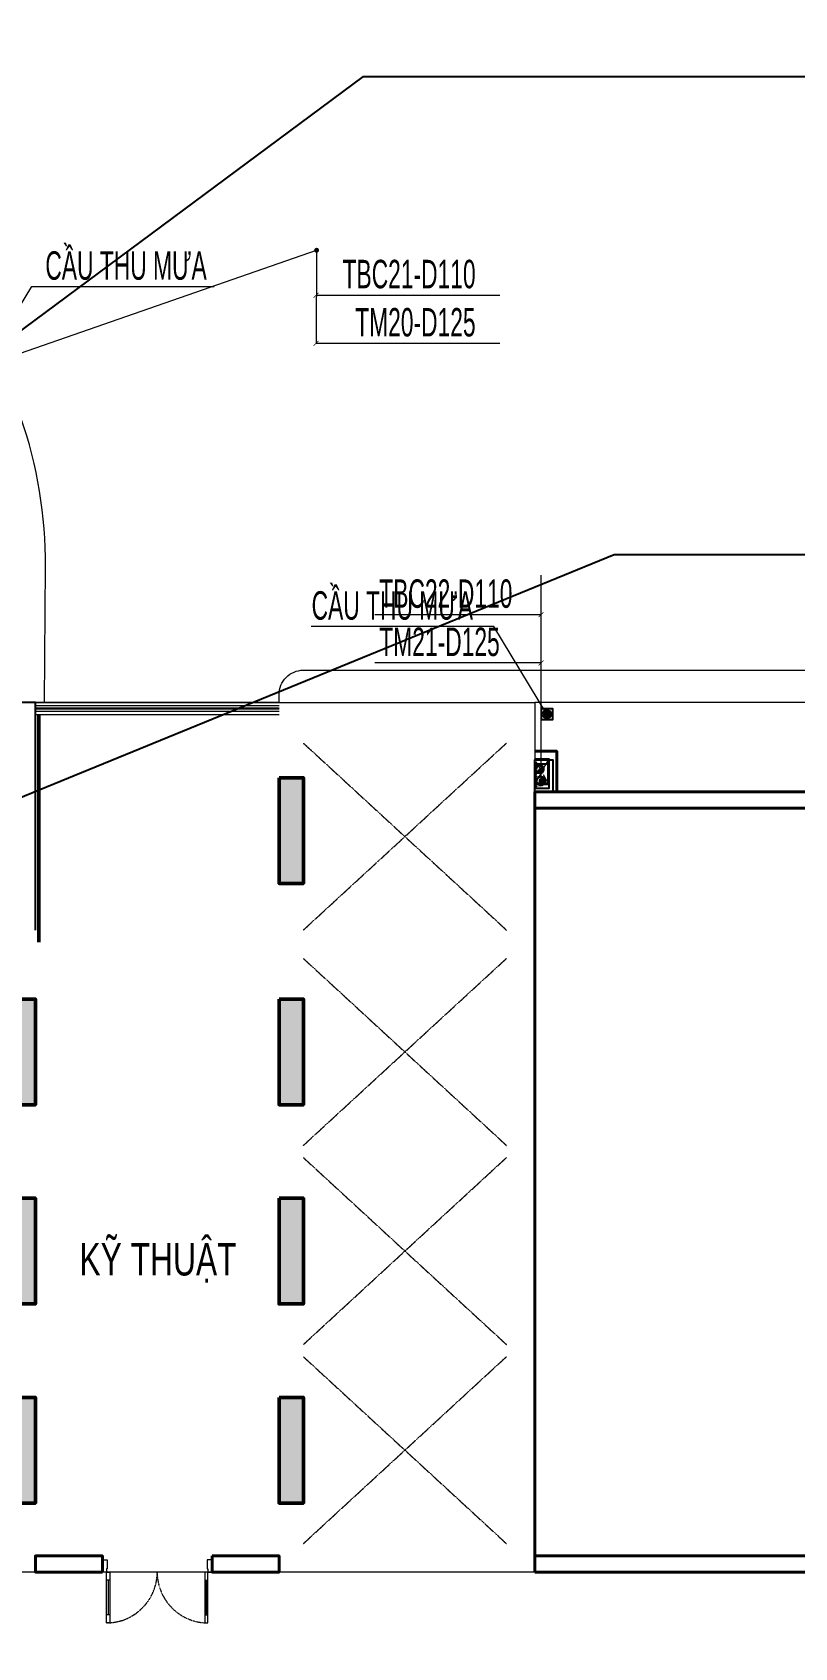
# Model space of a CAD drawing. Header units: millimetres. Extents: x -361340115 to 361596335, y -276742102 to 277032639.
# Drawn here: x 141574 to 150962, y 27635 to 47513 of the extents above; entities that cross this region are included whole.
import ezdxf
from ezdxf.lldxf.tags import DXFTag

# ---------------------------------------------------------------- set-up
doc = ezdxf.new("R2010")
doc.units = ezdxf.units.MM
doc.header["$MEASUREMENT"] = 0
doc.linetypes.add('HIDDEN', pattern=[0.375, 0.25, -0.125])
doc.linetypes.add('Xref_ST_MBDV Cot vach 30.7.2022$0$HIDDEN2', pattern=[0.1875, 0.125, -0.0625])
for name, color, linetype in [('A-LANDSCAPE', 83, 'Continuous'), ('Hydraulic - Thep V', 9, 'Continuous'), ('KT-Net manh', 139, 'Continuous'), ('NDT text', 231, 'Continuous'), ('NDT Thiet bi', 40, 'Continuous'), ('Xref_ST_MBDV Cot vach 30.7.2022$0$KT-Net manh', 139, 'Continuous'), ('Xref_ST_MBDV Cot vach 30.7.2022$0$KT-Text', 7, 'Continuous'), ('Xref_ST_MBDV Cot vach 30.7.2022$0$ST_MBDV Cot vach 220803$0$Xref_ST_MBDV Cot vach 30.7.2022$0$KT-Tuong', 1, 'Continuous'), ('ống thông hơi', 31, 'TH')]:
    doc.layers.add(name, color=color, linetype=linetype)
doc.layers.add('A-REVCLOUD', color=7, linetype='Continuous', true_color=0xfa291e)
for name, color, linetype, lineweight in [('AUDIT_I_220808132811-11', 7, 'Continuous', 9), ('KT-Kich thuoc', 159, 'Continuous', 18), ('KT-lomo nuoc', 3, 'HIDDEN', 5), ('KT-Net cat', 1, 'Continuous', 40), ('KT-Net cot', 2, 'Continuous', 50), ('KT-Net thay', 7, 'Continuous', 15), ('SPE-MEP-HVAC', 140, 'Continuous', 0), ('Text _H2H', 7, 'Continuous', 18), ('Xref_ST_MBDV Cot vach 30.7.2022$0$CUA', 37, 'Continuous', 13), ('Xref_ST_MBDV Cot vach 30.7.2022$0$KT-Net cua', 87, 'Continuous', 9), ('Xref_ST_MBDV Cot vach 30.7.2022$0$KT-Net thay', 7, 'Continuous', 15)]:
    doc.layers.add(name, color=color, linetype=linetype, lineweight=lineweight)
doc.layers.add('MEP', color=130, linetype='Continuous', plot=False)
doc.styles.get("Standard").update_dxf_attribs({"font": 'arial.ttf'})
doc.styles.add('TEXTKT', font='hoatbif.shx', dxfattribs={"width": 0.8})
doc.styles.add('uv-abc', font='uv-abc.shx', dxfattribs={"width": 0.85, "height": 150})
doc.styles.add('Xref_ST_MBDV Cot vach 30.7.2022$0$Arial', font='arial.ttf', dxfattribs={"width": 0.7})
tags = doc.linetypes.add('TH', pattern='A,1143.876301,["TH",Standard,S=466.984787,R=0,X=0,Y=-199.758304],53.151103,-896.638454,1197.027404', length=3290.693262).pattern_tags.tags
tags[4] = DXFTag(74, 10)
doc.dimstyles.new('1-40', dxfattribs={"dimscale": 40, "dimtxt": 5, "dimasz": 1.4, "dimexe": 1.4, "dimexo": 0.5, "dimgap": 0.5, "dimtad": 1, "dimdec": 0, "dimzin": 0, "dimdsep": 46, "dimtxsty": 'TEXTKT', "dimblk": 'ARCHTICK', "dimcen": 1.2, "dimdle": 1.2, "dimclrd": 7, "dimclre": 7, "dimclrt": 7, "dimadec": 0, "dimazin": 0, "dimtfac": 0.04, "dimtdec": 0, "dimtix": 1, "dimtmove": 2, "dimatfit": 3, "dimfxl": 1, "dimtolj": 2, "dimtzin": 0, "dimlwd": 5, "dimlwe": 5, "dimarcsym": 0})

# ---------------------------------------------------------------- blocks, each defined once
blk = doc.blocks.new('*U7')
for p, q in [((-1260, 525), (-1300, 525)), ((-1280, 100), (-1280, 525)), ((-90, 525), (-50, 525)), ((-70, 100), (-70, 525)), ((-1260, 100), (-1300, 100)), ((-90, 100), (-50, 100))]:
    blk.add_line(p, q)
for points in [[(-1300, 0), (-1260, 0), (-1260, 625), (-1300, 625)], [(-50, 0), (-90, 0), (-90, 625), (-50, 625)], [(-1350, -150), (-1290, -150), (-1290, -40), (-1300, -40), (-1300, 0), (-1350, 0)], [(0, -150), (-60, -150), (-60, -40), (-50, -40), (-50, 0), (0, 0)]]:
    blk.add_lwpolyline(points, close=True)
at = {"linetype": 'Xref_ST_MBDV Cot vach 30.7.2022$0$HIDDEN2'}
for centre, start, end in [((-1300, 0), 0, 90), ((-50, 0), 90, 180)]:
    blk.add_arc(centre, 625, start, end, dxfattribs=at)
blk = doc.blocks.new('*U106')
at = {"layer": 'KT-lomo nuoc', "ltscale": 500}
for p, q in [((-224, 262), (0, 0)), ((-167, -32), (-57, 295))]:
    blk.add_line(p, q, dxfattribs=at)
blk.add_lwpolyline([(-167, -32), (-224, 262), (-57, 295), (0, 0)], close=True, dxfattribs=at)
blk = doc.blocks.new('A$C0DB07F86')
at = {"layer": 'KT-Net cat', "elevation": 0}
for points in [[(-29851, 0), (-29581, 0), (-29581, 500), (-29851, 500)], [(-29851, 100), (-29681, 100), (-29681, 400), (-29851, 400)]]:
    blk.add_lwpolyline(points, dxfattribs=at)
at = {"layer": 'KT-lomo nuoc', "linetype": 'HIDDEN', "xscale": -0.9999999999999997, "rotation": 10.8976534755902}
blk.add_blockref('*U106', (-29851, 100, 0), dxfattribs=at)
blk = doc.blocks.new('A$C3d8987ab')
at = {"layer": 'A-REVCLOUD', "color": 6, "elevation": -0.1}
blk.add_lwpolyline([(57745.8, -88805), (68319.1, -80967.9), (79919.7, -80967.9)], dxfattribs=at)
at = {"layer": 'A-REVCLOUD', "color": 210, "elevation": -0.2}
blk.add_lwpolyline([(62102.7, -90652.2), (71403.3, -86848.4), (80180.8, -86848.4)], dxfattribs=at)
blk = doc.blocks.new('BA')
at = {"layer": 'NDT Thiet bi'}
for p, q in [((-23606, -408374), (-23661, -408374)), ((-23606, -408374), (-23659, -408360)), ((-23606, -408374), (-23659, -408389)), ((-23606, -408374), (-23654, -408347)), ((-23606, -408374), (-23654, -408402)), ((-23645, -408335), (-23606, -408374)), ((-23645, -408413), (-23606, -408374)), ((-23606, -408374), (-23633, -408327)), ((-23606, -408374), (-23633, -408422)), ((-23606, -408374), (-23620, -408321)), ((-23606, -408374), (-23620, -408428)), ((-23606, -408391), (-23606, -408319)), ((-23606, -408374), (-23592, -408321)), ((-23606, -408374), (-23578, -408327)), ((-23567, -408335), (-23606, -408374)), ((-23606, -408374), (-23558, -408347)), ((-23606, -408374), (-23553, -408360)), ((-23606, -408374), (-23551, -408374)), ((-23606, -408374), (-23578, -408422)), ((-23606, -408374), (-23553, -408389)), ((-23606, -408374), (-23558, -408402)), ((-23567, -408413), (-23606, -408374)), ((-23606, -408374), (-23592, -408428)), ((-23606, -408391), (-23606, -408429)), ((-23589, -408374), (-23551, -408374))]:
    blk.add_line(p, q, dxfattribs=at)
blk.add_lwpolyline([(-23680, -408448), (-23532, -408448), (-23532, -408301), (-23680, -408301)], close=True, dxfattribs=at)
blk.add_circle((-23606, -408374), 55, dxfattribs=at)
blk = doc.blocks.new('_ARCHTICK')
at = {"color": 0, "linetype": 'ByBlock', "const_width": 0.15}
blk.add_lwpolyline([(-0.5, -0.5), (0.5, 0.5)], dxfattribs=at)
blk = doc.blocks.new('*U352')
h = blk.add_hatch(color=256)
edge = h.paths.add_edge_path()
edge.add_spline(control_points=[(-55, 0), (-39, -12), (-8, -36), (4, 39), (37, 14), (55, 0)], knot_values=[0, 0, 0, 0, 58.132459, 112.840763, 176.167011, 176.167011, 176.167011, 176.167011], degree=3, periodic=0)
edge.add_ellipse((0, 0), major_axis=(-38.9, 38.9), ratio=1, start_angle=225.0094, end_angle=315)
edge.add_ellipse((0, 0), major_axis=(-38.9, 38.9), ratio=1, start_angle=315, end_angle=405)
blk.add_circle((0, 0), 55)
blk.add_open_spline([(55, 0), (37, 14), (4, 39), (-8, -36), (-39, -12), (-55, 0)], degree=3, knots=[0, 0, 0, 0, 63.326248, 118.034553, 176.167011, 176.167011, 176.167011, 176.167011])
at = {"layer": 'Hydraulic - Thep V', "color": 2}
for p, q in [((-67, -59), (-66, -58)), ((-67, -62), (-66, -62)), ((-64, -62), (-64, -59)), ((-59, -62), (-59, -59)), ((-57, -59), (-57, -58)), ((-57, -62), (-57, -62)), ((57, -59), (57, -58)), ((57, -62), (57, -62)), ((59, -62), (59, -59)), ((64, -62), (64, -59)), ((66, -59), (66, -58)), ((66, -62), (66, -62))]:
    blk.add_line(p, q, dxfattribs=at)
at = {"layer": 'Hydraulic - Thep V', "const_width": 6.72}
blk.add_lwpolyline([(62, -79), (62, 3, 0.40574), (0, 63, 0.40574), (-62, 3), (-62, -79)], format="xyb", dxfattribs=at)
at = {"layer": 'Hydraulic - Thep V', "color": 2}
for points in [[(-56, -57), (-56, -58), (-67, -58), (-67, -57)], [(67, -57), (67, -58), (56, -58), (56, -57)]]:
    blk.add_lwpolyline(points, close=True, dxfattribs=at)
for points in [[(-67, -59), (-67, -62)], [(-57, -58), (-66, -58)], [(-57, -62), (-66, -62)], [(-66, -62), (-57, -62)], [(-57, -62), (-57, -59)], [(66, -58), (57, -58)], [(57, -59), (57, -62)], [(66, -62), (57, -62)], [(57, -62), (66, -62)], [(67, -62), (67, -59)]]:
    blk.add_lwpolyline(points, dxfattribs=at)
for centre, radius, start, end in [((-65, -61), 2.29, 57.0867, 122.9133), ((-65, -60), 2.29, 237.0867, 302.9133), ((-62, -67), 8.65, 73.2213, 106.7787), ((-62, -54), 8.65, 253.2213, 286.7787), ((-58, -61), 2.29, 57.0867, 122.9133), ((-58, -60), 2.29, 237.0867, 302.9133), ((58, -61), 2.29, 57.0867, 122.9133), ((58, -60), 2.29, 237.0867, 302.9133), ((62, -67), 8.65, 73.2213, 106.7787), ((62, -54), 8.65, 253.2213, 286.7787), ((65, -61), 2.29, 57.0867, 122.9133), ((65, -60), 2.29, 237.0867, 302.9133)]:
    blk.add_arc(centre, radius, start, end, dxfattribs=at)
blk = doc.blocks.new('*U353')
h = blk.add_hatch(color=256)
edge = h.paths.add_edge_path()
edge.add_spline(control_points=[(-55, 0), (-39, -12), (-8, -36), (4, 39), (37, 14), (55, 0)], knot_values=[0, 0, 0, 0, 58.132459, 112.840763, 176.167011, 176.167011, 176.167011, 176.167011], degree=3, periodic=0)
edge.add_ellipse((0, 0), major_axis=(-38.9, 38.9), ratio=1, start_angle=225.0094, end_angle=315)
edge.add_ellipse((0, 0), major_axis=(-38.9, 38.9), ratio=1, start_angle=315, end_angle=405)
blk.add_circle((0, 0), 55)
blk.add_open_spline([(55, 0), (37, 14), (4, 39), (-8, -36), (-39, -12), (-55, 0)], degree=3, knots=[0, 0, 0, 0, 63.326248, 118.034553, 176.167011, 176.167011, 176.167011, 176.167011])
at = {"layer": 'Hydraulic - Thep V', "color": 2}
for p, q in [((-67, -59), (-66, -58)), ((-67, -62), (-66, -62)), ((-64, -62), (-64, -59)), ((-59, -62), (-59, -59)), ((-57, -59), (-57, -58)), ((-57, -62), (-57, -62)), ((57, -59), (57, -58)), ((57, -62), (57, -62)), ((59, -62), (59, -59)), ((64, -62), (64, -59)), ((66, -59), (66, -58)), ((66, -62), (66, -62))]:
    blk.add_line(p, q, dxfattribs=at)
at = {"layer": 'Hydraulic - Thep V', "const_width": 6.72}
blk.add_lwpolyline([(62, -79), (62, 3, 0.40574), (0, 63, 0.40574), (-62, 3), (-62, -79)], format="xyb", dxfattribs=at)
at = {"layer": 'Hydraulic - Thep V', "color": 2}
for points in [[(-56, -57), (-56, -58), (-67, -58), (-67, -57)], [(67, -57), (67, -58), (56, -58), (56, -57)]]:
    blk.add_lwpolyline(points, close=True, dxfattribs=at)
for points in [[(-67, -59), (-67, -62)], [(-57, -58), (-66, -58)], [(-57, -62), (-66, -62)], [(-66, -62), (-57, -62)], [(-57, -62), (-57, -59)], [(66, -58), (57, -58)], [(57, -59), (57, -62)], [(66, -62), (57, -62)], [(57, -62), (66, -62)], [(67, -62), (67, -59)]]:
    blk.add_lwpolyline(points, dxfattribs=at)
for centre, radius, start, end in [((-65, -61), 2.29, 57.0867, 122.9133), ((-65, -60), 2.29, 237.0867, 302.9133), ((-62, -67), 8.65, 73.2213, 106.7787), ((-62, -54), 8.65, 253.2213, 286.7787), ((-58, -61), 2.29, 57.0867, 122.9133), ((-58, -60), 2.29, 237.0867, 302.9133), ((58, -61), 2.29, 57.0867, 122.9133), ((58, -60), 2.29, 237.0867, 302.9133), ((62, -67), 8.65, 73.2213, 106.7787), ((62, -54), 8.65, 253.2213, 286.7787), ((65, -61), 2.29, 57.0867, 122.9133), ((65, -60), 2.29, 237.0867, 302.9133)]:
    blk.add_arc(centre, radius, start, end, dxfattribs=at)
blk = doc.blocks.new('EWJRWR')
at = {"extrusion": (1.54584e-19, -1.49429e-06, 1), "elevation": 0}
blk.add_lwpolyline([(-47513, 136860), (-47177, 136860), (-47177, 136875), (-47513, 136875)], close=True, dxfattribs=at)
at = {"layer": 'NDT text'}
for points in [[(-47108, 136860), (-47568, 136860), (-47568, 137115), (-47108, 137115)], [(-47163, 136860), (-47513, 136860), (-47513, 137060), (-47163, 137060)]]:
    blk.add_lwpolyline(points, close=True, dxfattribs=at)
at = {"layer": 'ống thông hơi', "ltscale": 0.6, "extrusion": (0.000642077, -0.063337, 0.997992), "xscale": -1.136363636363638, "yscale": 1.136363636363639, "zscale": 1.136363636363637, "rotation": 0.0003954788762872141}
blk.add_blockref('*U353', (-45876, 137141, -8700), dxfattribs=at)
at = {"layer": 'ống thông hơi', "ltscale": 0.6, "extrusion": (0.000642077, -0.063337, 0.997992), "xscale": -1, "rotation": 0.0003954788762872141}
blk.add_blockref('*U352', (-46044, 137132, -8700), dxfattribs=at)
blk = doc.blocks.new('KJRTWETEYE')
at = {"extrusion": (-3.39089e-08, -8.39092e-21, 1), "xscale": 0.8675320420405351, "yscale": 0.8675320420405351, "zscale": 0.8675320420405351, "rotation": 270.0000000000176}
blk.add_blockref('EWJRWR', (-152504, -13802, 0), dxfattribs=at)
at = {"layer": 'NDT text', "ltscale": 0.2, "style": 'uv-abc', "width": 0.6}
for s, p in [('TBC21-D110', (-36141, 33268, 2)), ('TM20-D125', (-35985, 32675, 2)), ('TBC22-D110', (-35688, 29336, 0)), ('TM21-D125', (-35688, 28743, 0))]:
    blk.add_text(s, height=350, dxfattribs=at).set_placement(p)
at = {"layer": 'Text _H2H', "color": 231}
for points, override in [([(-41727, 32066, 3), (-41664, 31930, 3), (-36460, 33736, 3)], {"dimasz": 1.5, "dimtad": 0, "dimldrblk": 'Dot'}), ([(-36460, 33736, 3), (-36467, 32591, 3)], {"dimasz": 1.5, "dimtad": 0, "dimldrblk": 'Dot'}), ([(-36467, 33183, 3), (-34206, 33183, 3)], {"dimasz": 1.5, "dimtad": 0, "dimclrd": 7, "dimldrblk": 'ARCHTICK'}), ([(-36467, 32591, 3), (-34206, 32591, 3)], {"dimasz": 1.5, "dimtad": 0, "dimclrd": 7, "dimldrblk": 'ARCHTICK'}), ([(-33697, 27210, 1), (-33697, 29737, 1)], {"dimasz": 1.5, "dimtad": 0, "dimldrblk": 'Dot'}), ([(-33697, 29251, 1), (-35742, 29251, 1)], {"dimasz": 1.5, "dimtad": 0, "dimclrd": 7, "dimldrblk": 'ARCHTICK'}), ([(-33697, 28659, 1), (-35742, 28659, 1)], {"dimasz": 1.5, "dimtad": 0, "dimclrd": 7, "dimldrblk": 'ARCHTICK'})]:
    blk.add_leader(points, dimstyle='1-40', override=override, dxfattribs=at)
blk = doc.blocks.new('RKWEWE')
blk.add_blockref('KJRTWETEYE', (181535, 11095))
at = {"xscale": -0.934189573260487, "yscale": 0.934189573260487, "zscale": 0.9341895732604871, "rotation": 270.0426135795773}
blk.add_blockref('BA', (529394, 61459), dxfattribs=at)
at = {"layer": 'NDT text', "ltscale": 0.2, "style": 'uv-abc', "width": 0.6}
for p in [(141735, 44468), (145013, 40285)]:
    blk.add_text('CẦU THU MƯA', height=350, dxfattribs=at).set_placement(p)
at = {"layer": 'Text _H2H', "color": 231}
for points in [[(140912, 43306), (141568, 44385), (143815, 44385)], [(147911, 39123), (147255, 40202), (145008, 40202)]]:
    blk.add_leader(points, dimstyle='1-40', override={"dimasz": 1, "dimtad": 0, "dimldrblk": 'Dot'}, dxfattribs=at)
blk = doc.blocks.new('A$Cd3fdeb23')
blk.add_blockref('RKWEWE', (-181388, -20650, 0))
blk.add_blockref('A$C3d8987ab', (-104054, 107286, 0))

msp = doc.modelspace()

# ---------------------------------------------------------------- hatches: boundary and pattern name
at = {"layer": 'A-LANDSCAPE'}
h = msp.add_hatch(dxfattribs=at)
h.set_pattern_fill('GRASS', color=256, scale=300)
h.set_pattern_definition([(109.04714, (53077.4, 100145.83), (-269.74632, 131.28946), [56.25, -368.01407]), (64.04714, (53077.4, 100145.83), (-269.7463, 131.28946), [56.25, -243.75]), (154.04714, (53077.4, 100145.83), (-131.28946, -269.7463), [56.25, -243.75])])
edge = h.paths.add_edge_path()
edge.add_line((178786.9, 31595.6), (174699.5, 31595.6))
edge.add_spline(control_points=[(174699.5, 31595.6), (174261.1, 27499.8), (174399.1, 25441), (179456.6, 26625.6), (178440.5, 20447.1), (173238.3, 18141.2), (167670.4, 22636.5), (161823.3, 16345.4), (157049.6, 21759), (151655.7, 17391.3), (151548.7, 21956.6), (149787.7, 22990), (148977.6, 23186.6)], knot_values=[7364.7036826, 7364.7036826, 7364.7036826, 7364.7036826, 9993.1021852, 13236.8366987, 17478.0189493, 22182.9551925, 28345.2258857, 34993.6585544, 40637.8625163, 44789.2905912, 47987.0275376, 50120.0577413, 50120.0577413, 50120.0577413, 50120.0577413], weights=[1, 1, 1, 1, 1, 1, 1, 1, 1, 1, 1, 1, 1], degree=3, periodic=0)
edge.add_spline(control_points=[(148977.6, 23186.6), (148977.6, 22037.4), (148977.6, 20888.2), (148977.6, 19739)], knot_values=[7363.7036826, 7363.7036826, 7363.7036826, 7363.7036826, 7364.7036826, 7364.7036826, 7364.7036826, 7364.7036826], weights=[1, 1, 1, 1], degree=3, periodic=0)
edge.add_spline(control_points=[(148977.6, 19739), (147510.9, 19739), (146044.3, 19739), (144577.6, 19739)], knot_values=[7362.7036826, 7362.7036826, 7362.7036826, 7362.7036826, 7363.7036826, 7363.7036826, 7363.7036826, 7363.7036826], weights=[1, 1, 1, 1], degree=3, periodic=0)
edge.add_spline(control_points=[(144577.6, 19739), (144577.6, 20601.9), (144577.6, 21464.8), (144577.6, 22327.8)], knot_values=[7361.7036826, 7361.7036826, 7361.7036826, 7361.7036826, 7362.7036826, 7362.7036826, 7362.7036826, 7362.7036826], weights=[1, 1, 1, 1], degree=3, periodic=0)
edge.add_spline(control_points=[(144577.6, 22327.8), (144121.8, 21989.1), (143128.3, 20841.4), (143357.4, 17803), (140154.8, 18227.9), (139568.5, 17565.6)], knot_values=[0, 0, 0, 0, 1483.9348991, 4065.1316004, 7361.7036826, 7361.7036826, 7361.7036826, 7361.7036826], weights=[1, 1, 1, 1, 1, 1], degree=3, periodic=0)
edge.add_line((139568.5, 17565.6), (175568.1, 17565.6))
edge.add_arc((175494.7, 22665.9), 5100.8, 270.82418, 351.09518)
edge.add_arc((176934.3, 22670.4), 3686.3, 347.55923, 373.84314)
edge.add_line((180513.5, 23552.4), (179904.9, 26247.6))
edge.add_line((179904.9, 26247.6), (179859.3, 26449.6))
edge.add_line((179859.3, 26449.6), (178786.9, 31595.6))
at = {"layer": 'KT-Net manh'}
h = msp.add_hatch(dxfattribs=at)
h.set_pattern_fill('BTCT', color=256, scale=40)
h.set_pattern_definition([(50, (0, 0), (286.90407, -25.10085), [30, -330]), (355, (0, 0), (-55.50053, 300.87685), [24, -264]), (100.4514, (23.9, -2.1), (231.40375, 275.7758), [25.4961, -280.45684]), (46.1842, (0, 80), (426.8964, -66.2076), [45, -495]), (96.6356, (35.57, 74.5), (373.8651, 389.6471), [38.2441, -420.6852]), (351.1842, (0, 80), (373.8648, 389.6474), [36, -396]), (21, (40, 60), (238.76282, -161.04756), [30, -330]), (326, (40, 60), (97.32613, 290.06), [24, -264]), (71.4514, (59.9, 46.58), (336.08905, 129.0122), [25.4961, -280.45684]), (37.5, (0, 0), (4.86394, 133.15754), [0, -260.8, 0, -268, 0, -265]), (7.5, (0, 0), (105.22781, 157.76468), [0, -152.8, 0, -254.8, 0, -101]), (327.5, (-89.2, 0), (213.528974, -9.02195), [0, -100, 0, -312, 0, -414]), (317.5, (-129.2, 0), (233.27447, 40.042), [0, -130, 0, -207.2, 0, -294]), (45, (0, 0), (-106.06602, 106.06602), []), (45, (70.71, 0), (-106.06602, 106.06602), [])])
h.paths.add_polyline_path([(141312.1, 35615.6), (141612.1, 35615.6), (141612.1, 34315.6), (141312.1, 34315.6)])
h.paths.add_polyline_path([(144612.1, 38340.6), (144912.1, 38340.6), (144912.1, 37040.6), (144612.1, 37040.6)])
h.paths.add_polyline_path([(144612.1, 35615.6), (144912.1, 35615.6), (144912.1, 34315.6), (144612.1, 34315.6)])
h.paths.add_polyline_path([(144612.1, 33165.6), (144912.1, 33165.6), (144912.1, 31865.6), (144612.1, 31865.6)])
h.paths.add_polyline_path([(144612.1, 30715.6), (144912.1, 30715.6), (144912.1, 29415.6), (144612.1, 29415.6)])
h.paths.add_polyline_path([(141312.1, 30715.6), (141612.1, 30715.6), (141612.1, 29415.6), (141312.1, 29415.6)])
h.paths.add_polyline_path([(141312.1, 33165.6), (141612.1, 33165.6), (141612.1, 31865.6), (141312.1, 31865.6)])

# ---------------------------------------------------------------- linework, layer by layer
at = {"layer": 'A-LANDSCAPE'}
msp.add_open_spline([(139568.5, 17565.6), (140154.8, 18227.9), (143357.4, 17803), (143128.3, 20841.4), (144121.8, 21989.1), (144577.6, 22327.8), (144577.6, 21464.8), (144577.6, 20601.9), (144577.6, 19739), (146044.3, 19739), (147510.9, 19739), (148977.6, 19739), (148977.6, 20888.2), (148977.6, 22037.4), (148977.6, 23186.6), (149787.7, 22990), (151548.7, 21956.6), (151655.7, 17391.3), (157049.6, 21759), (161823.3, 16345.4), (167670.4, 22636.5), (173238.3, 18141.2), (178440.5, 20447.1), (179456.6, 26625.6), (174399.1, 25441), (174261.1, 27499.8), (174699.5, 31595.6)], degree=3, knots=[0, 0, 0, 0, 3296.5720822, 5877.7687835, 7361.7036826, 7361.7036826, 7361.7036826, 7362.7036826, 7362.7036826, 7362.7036826, 7363.7036826, 7363.7036826, 7363.7036826, 7364.7036826, 7364.7036826, 7364.7036826, 9497.7338862, 12695.4708327, 16846.8989076, 22491.1028695, 29139.5355382, 35301.8062313, 40006.7424746, 44247.9247251, 47491.6592386, 50120.0577413, 50120.0577413, 50120.0577413, 50120.0577413], dxfattribs=at)
at = {"layer": 'AUDIT_I_220808132811-11'}
for points in [[(141726.2, 39265.6), (141736.4, 40937.8, 0.0851587), (141435, 42768.8), (139700.4, 47783.4), (135572.6, 59714.2, 0.2600452), (132642, 62317), (117569.4, 66672.2, 0.5721349), (113182.4, 60359.3), (114378.1, 56893.4)], [(144612.1, 39263.4), (144612.1, 39363.4, -0.4142136), (144912.1, 39663.4), (173079.2, 39665.6, -0.1855238), (176763.6, 37904.1, -0.1326594), (178279.1, 35012.3, 0.1326594)], [(178083.9, 34968.8, 0.1326112), (176617.6, 37767.5, 0.0664995), (175486.4, 38681.9, 0.1376153), (173405.8, 39265.6), (147762.1, 39265.6)]]:
    msp.add_lwpolyline(points, format="xyb", dxfattribs=at)
at = {"layer": 'KT-Kich thuoc', "color": 2}
msp.add_lwpolyline([(132091.2, 40483.2), (139747.7, 43126.6), (141080.8, 39265.6), (147762.1, 39265.6), (147762.1, 28565.6), (136205.8, 28565.6)], close=True, dxfattribs=at)
at = {"layer": 'KT-Net cat'}
for points in [[(147762.1, 28565.6), (164862.1, 28565.6), (164862.1, 38165.6), (147762.1, 38165.6)], [(147762.1, 28765.6), (164862.1, 28765.6), (164862.1, 37965.6), (147762.1, 37965.6)]]:
    msp.add_lwpolyline(points, close=True, dxfattribs=at)
at = {"layer": 'KT-Net cat', "color": 2}
for points in [[(142437.1, 28565.6), (141612.1, 28565.6), (141612.1, 28765.6), (142437.1, 28765.6), (142437.1, 28565.6)], [(143787.1, 28765.6), (144612.1, 28765.6), (144612.1, 28565.6), (143787.1, 28565.6), (143787.1, 28765.6)]]:
    msp.add_lwpolyline(points, dxfattribs=at)
at = {"layer": 'KT-Net cot'}
for points in [[(144612.1, 38340.6), (144912.1, 38340.6), (144912.1, 37040.6), (144612.1, 37040.6)], [(141312.1, 35615.6), (141612.1, 35615.6), (141612.1, 34315.6), (141312.1, 34315.6)], [(144612.1, 35615.6), (144912.1, 35615.6), (144912.1, 34315.6), (144612.1, 34315.6)], [(141312.1, 33165.6), (141612.1, 33165.6), (141612.1, 31865.6), (141312.1, 31865.6)], [(144612.1, 33165.6), (144912.1, 33165.6), (144912.1, 31865.6), (144612.1, 31865.6)], [(141312.1, 30715.6), (141612.1, 30715.6), (141612.1, 29415.6), (141312.1, 29415.6)], [(144612.1, 30715.6), (144912.1, 30715.6), (144912.1, 29415.6), (144612.1, 29415.6)]]:
    msp.add_lwpolyline(points, close=True, dxfattribs=at)
at = {"layer": 'KT-Net thay', "elevation": 0}
msp.add_lwpolyline([(132091.2, 40483.2), (139747.7, 43126.6), (141080.8, 39265.6), (147762.1, 39265.6), (147762.1, 32165.6), (147762.1, 32165.6), (147762.1, 28565.6), (136205.8, 28565.6)], close=True, dxfattribs=at)
at = {"layer": 'SPE-MEP-HVAC', "linetype": 'HIDDEN', "ltscale": 5}
for points in [[(144912.1, 38765.6), (147412.1, 36465.6)], [(144912.1, 36465.6), (147412.1, 38765.6)], [(144912.1, 36115.6), (147412.1, 33815.6)], [(144912.1, 33815.6), (147412.1, 36115.6)], [(144912.1, 33665.6), (147412.1, 31365.6)], [(144912.1, 31365.6), (147412.1, 33665.6)], [(144912.1, 31215.6), (147412.1, 28915.6)], [(144912.1, 28915.6), (147412.1, 31215.6)]]:
    msp.add_lwpolyline(points, dxfattribs=at)
at = {"layer": 'Xref_ST_MBDV Cot vach 30.7.2022$0$KT-Net cua'}
for p, q in [((144612.1, 39225.6, 0), (141612.1, 39225.6)), ((144612.1, 39196.6, 0), (141612.1, 39196.6)), ((144612.1, 39184.6, 0), (141612.1, 39184.6)), ((144612.1, 39155.6, 0), (141612.1, 39155.6))]:
    msp.add_line(p, q, dxfattribs=at)
at = {"layer": 'Xref_ST_MBDV Cot vach 30.7.2022$0$KT-Net manh'}
for p, q in [((141644.1, 39115.6, 0), (141644.1, 36315.6, 0)), ((141662.1, 39115.6, 0), (141662.1, 36315.6, 0))]:
    msp.add_line(p, q, dxfattribs=at)
at = {"layer": 'Xref_ST_MBDV Cot vach 30.7.2022$0$KT-Net thay'}
for p, q in [((144612.1, 39265.6, 0), (141612.1, 39265.6)), ((144612.1, 39115.6, 0), (141612.1, 39115.6))]:
    msp.add_line(p, q, dxfattribs=at)
at = {"layer": 'Xref_ST_MBDV Cot vach 30.7.2022$0$ST_MBDV Cot vach 220803$0$Xref_ST_MBDV Cot vach 30.7.2022$0$KT-Tuong', "extrusion": (5.05853e-09, -7.09797e-09, 1), "elevation": 0}
msp.add_lwpolyline([(141612.1, 36465.6), (141612.1, 39265.6), (141080.8, 39265.6)], dxfattribs=at)

# ---------------------------------------------------------------- block references
at = {"layer": 'KT-Kich thuoc', "color": 2}
msp.add_blockref('A$C0DB07F86', (177612.7, 38165.6, 0), dxfattribs=at)
at = {"layer": 'MEP'}
msp.add_blockref('A$C3d8987ab', (77334.7, 127936.3, 0), dxfattribs=at)
at = {"layer": 'Xref_ST_MBDV Cot vach 30.7.2022$0$CUA', "rotation": 180}
msp.add_blockref('*U7', (142437.1, 28565.6), dxfattribs=at)

# ---------------------------------------------------------------- texts
at = {"layer": 'Xref_ST_MBDV Cot vach 30.7.2022$0$KT-Text', "extrusion": (-6.0102e-07, 3.7908e-06, 1), "style": 'Xref_ST_MBDV Cot vach 30.7.2022$0$Arial', "width": 0.7}
msp.add_text('KỸ THUẬT', height=400, dxfattribs=at).set_placement((142155.4, 32215.4, 16.7))

# ---------------------------------------------------------------- next in the draw order: block references
at = {"layer": 'MEP'}
msp.add_blockref('A$Cd3fdeb23', (181388.2, 20650, 0), dxfattribs=at)

doc.saveas('drawing.dxf')
